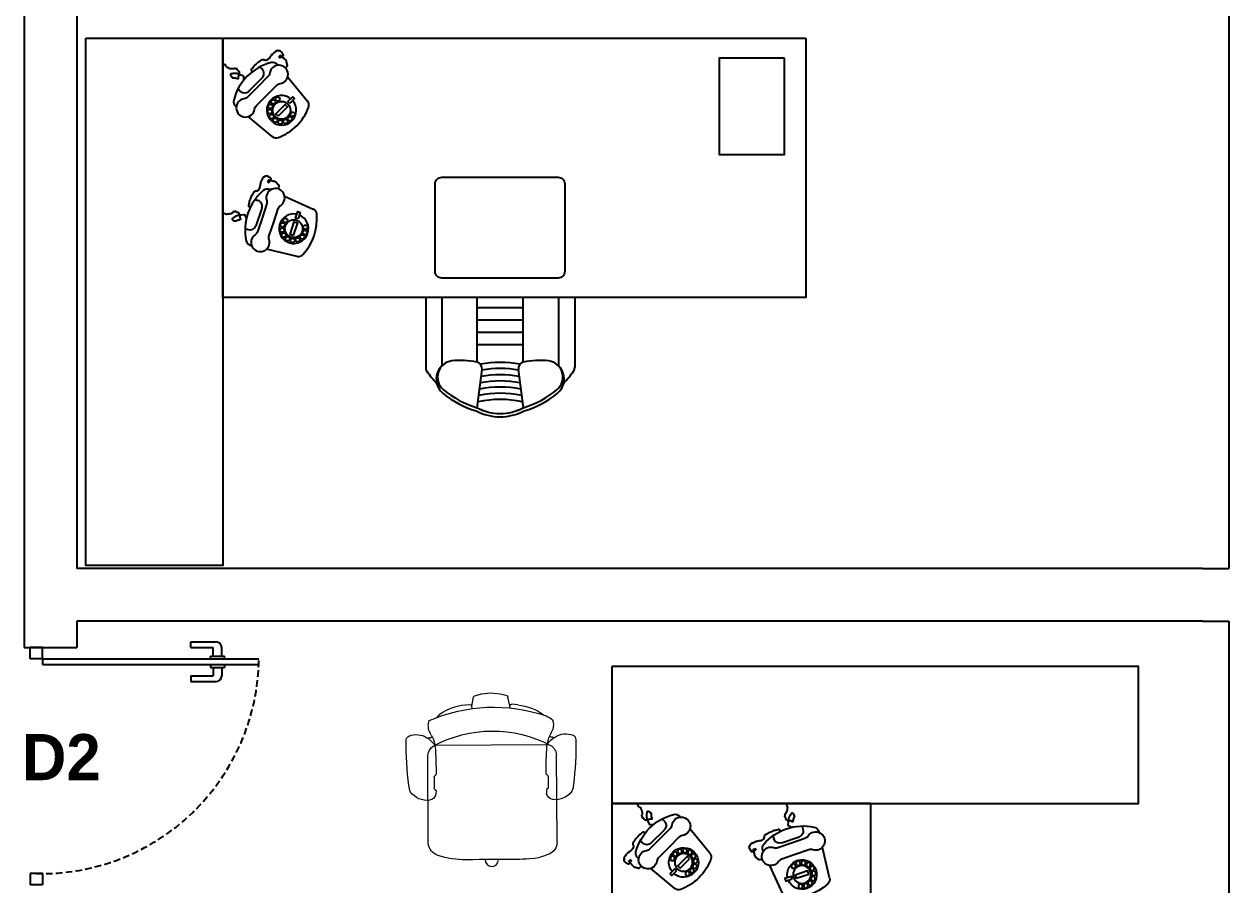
# Model space of a CAD drawing. Header units: inches. Extents: x 478327 to 492265, y -26791 to -22136.
# Drawn here: x 482427.9 to 482633.7, y -25125.2 to -24978.2 of the extents above; entities that cross this region are included whole.
import ezdxf

# ---------------------------------------------------------------- set-up
doc = ezdxf.new("R2010")
doc.units = ezdxf.units.IN
doc.header["$MEASUREMENT"] = 0
doc.linetypes.add('DASHED', pattern=[0.75, 0.5, -0.25])
doc.layers.add('A-furniture', color=8, linetype='Continuous', lineweight=9)
doc.layers.add('I-ANNO-TEXT', color=7, linetype='Continuous', lineweight=18)
for name, color, linetype in [('furniture', 201, 'Continuous'), ('GLAZING', 4, 'Continuous'), ('I-FURN', 1, 'Continuous'), ('I-WALL-IN', 3, 'Continuous')]:
    doc.layers.add(name, color=color, linetype=linetype)
doc.styles.add('MICRO', font='')
doc.styles.get('MICRO').set_extended_font_data('MicrogrammaSSi', bold=True)

# ---------------------------------------------------------------- blocks, each defined once
blk = doc.blocks.new('A$C6A0E07C9')
at = {"layer": 'A-furniture'}
for p, q in [((-0.2138, 0.2718), (0.1182, 0.2876)), ((-0.0121, 0.2424), (-0.025, 0.2422)), ((-0.0115, 0.2426), (-0.0121, 0.2424)), ((-0.0112, 0.2428), (-0.0115, 0.2426)), ((-0.0079, 0.2484), (-0.0112, 0.2428)), ((0.0377, 0.2515), (-0.0033, 0.2499)), ((0.0418, 0.2505), (0.045, 0.2473)), ((0.045, 0.2473), (0.0464, 0.2461)), ((0.0464, 0.2461), (0.0478, 0.2453)), ((0.0478, 0.2453), (0.0485, 0.2451)), ((0.1585, 0.2497), (0.1792, -0.1667)), ((-0.2691, 0.1773), (-0.2664, 0.2046)), ((0.3152, 0.1516), (0.3188, 0.1294)), ((0.3146, 0.1213), (0.3056, 0.1197)), ((0.3131, 0.1211), (0.3466, 0.116)), ((0.3514, 0.1128), (0.36, 0.0876)), ((-0.2762, 0.0438), (-0.2666, 0.0462)), ((0.36, 0.0876), (0.3659, 0.0513)), ((0.3659, 0.0513), (0.3636, 0.0146)), ((-0.2907, 0.0196), (-0.2893, 0.0294)), ((-0.2883, 0.01), (-0.2907, 0.0196)), ((-0.2893, 0.0294), (-0.2841, 0.0379)), ((-0.2824, 0.002), (-0.2883, 0.01)), ((-0.2841, 0.0379), (-0.2762, 0.0438)), ((-0.2739, -0.003), (-0.2824, 0.002)), ((0.3636, 0.0146), (0.3576, -0.0113)), ((-0.2641, -0.0045), (-0.2739, -0.003)), ((0.3108, -0.0224), (0.3218, -0.0234)), ((0.3197, -0.023), (0.3546, -0.0146)), ((0.3546, -0.0146), (0.3564, -0.0132)), ((0.3564, -0.0132), (0.3576, -0.0113)), ((0.0087, -0.176), (-0.0042, -0.1772)), ((0.0094, -0.1763), (0.0087, -0.176)), ((0.0097, -0.1764), (0.0094, -0.1763)), ((0.0135, -0.1816), (0.0097, -0.1764)), ((0.0591, -0.1802), (0.0183, -0.1827)), ((0.0631, -0.1788), (0.066, -0.1753)), ((0.066, -0.1753), (0.0673, -0.174)), ((0.0673, -0.174), (0.0686, -0.173)), ((0.0686, -0.173), (0.0692, -0.1728)), ((0.2962, -0.1472), (0.2839, -0.1595)), ((-0.1895, -0.2174), (0.1433, -0.1996))]:
    blk.add_line(p, q, dxfattribs=at)
for centre, radius, start, end in [((0.0274, 0.2777), 0.0792, 129.4999, 189.1152), ((0.0065, 0.2825), 0.0635, 94.0792, 117.5938), ((0.2241, -0.8917), 1.2574, 92.3594, 100.1757), ((0.1721, 0.3454), 0.0192, 28.1256, 89.2436), ((0.1209, 0.3234), 0.0749, 330.3794, 24.513), ((0.117, 0.2414), 0.0463, 34.0902, 88.4441), ((0.1077, 0.3263), 0.0879, 309.6726, 333.0223), ((-1.1254, 2.7931), 2.8487, 297.1157, 298.0695), ((-0.9196, -0.0126), 1.143, 14.0931, 15.0056), ((0.2336, 0.2226), 0.0597, 72.5282, 107.7011), ((0.1951, 0.2221), 0.0806, 25.5198, 45.5387), ((0.5941, -0.0351), 0.8932, 162.1203, 164.4323), ((-0.21, 0.2233), 0.0487, 94.526, 161.0109), ((-0.0222, 0.2712), 0.0292, 192.0047, 264.4409), ((-0.0038, 0.2437), 0.00623, 84.8455, 131.3174), ((0.0374, 0.2414), 0.0101, 64.5281, 88.6391), ((0.0007, 1.5534), 1.3091, 272.0899, 276.676), ((0.1493, 0.274), 0.0211, 279.8693, 313.3434), ((-0.2488, 0.0248), 0.4712, 334.5973, 30.9732), ((0.1704, 0.2449), 0.0129, 130.1366, 158.0173), ((0.1866, 0.1808), 0.0779, 100.0525, 108.2672), ((-0.3014, 0.0263), 0.6141, 339.6108, 22.0467), ((0.1276, 0.1249), 0.1894, 8.0925, 40.8276), ((0.1816, 0.1421), 0.4521, 175.5289, 182.0991), ((72.2191, 3.6268), 72.5738, 182.765274, 182.924882), ((0.31, 0.1288), 0.0088, 301.088, 3.1667), ((0.3467, 0.1108), 0.00513, 22.8184, 91.0076), ((0.1162, -0.0378), 0.2107, 328.6962, 1.8079), ((0.3177, -0.0315), 0.00903, 2.1237, 63.3709), ((0.0809, -0.0616), 0.3414, 182.481, 200.7553), ((-0.1856, -0.1603), 0.0572, 202.8821, 266.1169), ((0.0015, -0.2058), 0.0292, 101.2525, 173.6887), ((0.0171, -0.1766), 0.00623, 234.376, 280.848), ((0.0579, -0.1702), 0.0101, 277.0543, 301.1654), ((0.1515, -1.4793), 1.3091, 89.0174, 93.6036), ((0.138, -0.155), 0.0449, 276.7939, 330.1521), ((0.1724, -0.1915), 0.0211, 52.3501, 85.8241), ((0.197, -0.1553), 0.0211, 212.6602, 229.0352), ((0.1633, -0.2919), 0.1223, 63.0548, 80.6357), ((0.1362, -0.2476), 0.0879, 32.6712, 56.0209), ((-0.9196, -0.0126), 1.143, 350.6964, 351.6126), ((0.3239, 0.0551), 0.2601, 246.1539, 250.8174), ((0.0516, -0.2073), 0.0792, 176.5782, 236.1936), ((0.1491, -0.2435), 0.0749, 341.1805, 35.314), ((0.249, -0.1528), 0.0392, 254.2998, 275.9911), ((0.2537, -0.1401), 0.0518, 269.3553, 293.3788), ((0.0312, -0.2142), 0.0635, 248.0997, 271.6142), ((0.2022, -0.2604), 0.0192, 276.4498, 337.5679), ((0.1312, 0.9758), 1.2574, 265.5178, 273.334)]:
    blk.add_arc(centre, radius, start, end, dxfattribs=at)
blk = doc.blocks.new('glass doors- 900')
for p, q in [((387080.9, -15045.5), (387080.9, -14224.6)), ((387102.3, -15045.5), (387102.3, -14226.3)), ((387080.9, -14354.8), (387070.1, -14354.8)), ((387070.1, -14408.4), (387070.1, -14354.8)), ((387102.3, -14354.8), (387113, -14354.8)), ((387113, -14408.4), (387113, -14354.8)), ((387016.6, -14483.4), (387016.6, -14387)), ((387070.1, -14365.5), (387038, -14365.5)), ((387038, -14483.4), (387038, -14397.7)), ((387070.1, -14397.7), (387038, -14397.7)), ((387113, -14365.5), (387145.1, -14365.5)), ((387113, -14397.7), (387145.1, -14397.7)), ((387145.1, -14483.4), (387145.1, -14397.7)), ((387166.6, -14483.4), (387166.6, -14387)), ((387080.9, -14408.4), (387070.1, -14408.4)), ((387102.3, -14408.4), (387113, -14408.4)), ((387038, -14483.4), (387016.6, -14483.4)), ((387145.1, -14483.4), (387166.6, -14483.4)), ((387038, -15045.5), (387038, -15092.6)), ((387080.9, -15045.5), (387038, -15045.5)), ((387080.9, -15045.5), (387080.9, -15092.6)), ((387080.9, -15045.5), (387080.9, -15092.6)), ((387080.9, -15045.5), (387102.3, -15045.5)), ((387895.1, -15045.5), (387895.1, -15092.6)), ((387895.1, -15045.5), (387895.1, -15092.6)), ((387895.1, -15045.5), (387895.1, -15045.5)), ((387895.1, -15045.5), (387938, -15045.5)), ((387938, -15045.5), (387938, -15092.6)), ((387080.9, -15092.6), (387038, -15092.6)), ((387895.1, -15092.6), (387938, -15092.6))]:
    blk.add_line(p, q)
at = {"linetype": 'DASHED', "ltscale": 50}
blk.add_arc((387070.1, -15049.8), 825.3, 358.6028, 89.255, dxfattribs=at)
for centre, start, end in [((387038, -14387), 90, 180), ((387145.1, -14387), 0, 90)]:
    blk.add_arc(centre, 21.4, start, end)
blk = doc.blocks.new('A$C129F564C')
at = {"layer": 'furniture'}
for p, q in [((0.8878, 1.0214), (0.8732, 1.1399)), ((1.0145, 1.1399), (0.9998, 1.0214)), ((0.7138, 0.8), (0.7138, 1.0154)), ((0.7638, 0.8), (0.7638, 1.0108)), ((1.1238, 0.8), (1.1238, 1.0108)), ((1.1738, 0.8), (1.1738, 1.0154)), ((0.8732, 0.9997), (0.8732, 0.8)), ((1.0145, 0.9997), (1.0145, 0.8)), ((1.0145, 0.9444), (0.8732, 0.9444)), ((1.0145, 0.9063), (0.8732, 0.9063)), ((1.0145, 0.8683), (0.8732, 0.8683)), ((1.0145, 0.8303), (0.8732, 0.8303)), ((1.5709, 0.6727), (1.6649, 0.6505)), ((1.711, 0.6397), (1.7134, 0.6391)), ((1.6793, 0.5244), (1.6976, 0.5784)), ((1.7309, 0.5871), (1.7217, 0.5902)), ((1.6094, 0.4871), (1.5213, 0.5268)), ((1.7004, 0.4972), (1.6911, 0.5003)), ((1.6548, 0.4666), (1.6526, 0.4676)), ((1.6472, 0.3032), (1.7218, 0.2417)), ((1.5997, 0.1197), (1.5383, 0.1942)), ((1.7583, 0.2116), (1.7602, 0.2101)), ((1.6789, 0.1223), (1.7192, 0.1626)), ((1.753, 0.1557), (1.7461, 0.1626)), ((1.6314, 0.0812), (1.6298, 0.0831)), ((1.6858, 0.0885), (1.6789, 0.0954))]:
    blk.add_line(p, q, dxfattribs=at)
for points in [[(1.1198, 1.083, 0.106121), (1.0145, 1.1399, 0.249834), (0.8732, 1.1399, 0.106121), (0.7678, 1.083)], [(0.7481, 1.0644, 0.042822), (0.7173, 1.0266)], [(1.1703, 1.0266, 0.042822), (1.1396, 1.0644, 0.249834)]]:
    blk.add_lwpolyline(points, format="xyb", dxfattribs=at)
for points in [[(0, 0), (0, 0.8), (1.8, 0.8), (1.8, 0)], [(1.5827, 0.6082), (1.5925, 0.6049), (1.5794, 0.5664), (1.5697, 0.5697)], [(1.5679, 0.5572), (1.5753, 0.5546), (1.5686, 0.5347), (1.5611, 0.5372)], [(0.0667, 0.0598), (0.0667, 0.3598), (0.2667, 0.3598), (0.2667, 0.0598)], [(1.6293, 0.2401), (1.6367, 0.2328), (1.6079, 0.2041), (1.6006, 0.2114)], [(1.5935, 0.2009), (1.5991, 0.1953), (1.5841, 0.1804), (1.5785, 0.186)]]:
    blk.add_lwpolyline(points, close=True, dxfattribs=at)
for points in [[(1.1244, 0.4285), (0.7644, 0.4285, -0.414214), (0.7444, 0.4485), (0.7444, 0.7195, -0.414214), (0.7644, 0.7395), (1.1244, 0.7395, -0.414214), (1.1444, 0.7195), (1.1444, 0.4485, -0.414214)], [(1.6572, 0.6088), (1.6429, 0.5668), (1.6287, 0.5249, -0.162278), (1.6214, 0.5153, 2), (1.6646, 0.5007, -0.162278), (1.6647, 0.5127), (1.6789, 0.5546), (1.6932, 0.5965, -0.162278), (1.7004, 0.6061, 2), (1.6573, 0.6208, -0.162278)], [(1.6964, 0.2077), (1.6651, 0.1764), (1.6338, 0.1451, -0.162278), (1.623, 0.1397, 2), (1.6553, 0.1075, -0.162278), (1.6606, 0.1182), (1.6919, 0.1495), (1.7233, 0.1808, -0.162278), (1.734, 0.1862, 2), (1.7018, 0.2185, -0.162278)]]:
    blk.add_lwpolyline(points, format="xyb", close=True, dxfattribs=at)
for points in [[(1.7267, 0.5549), (1.7314, 0.5454), (1.7339, 0.5446), (1.736, 0.5445), (1.7419, 0.5454), (1.744, 0.5453), (1.7457, 0.5441), (1.7474, 0.5449), (1.7495, 0.5449), (1.7528, 0.5466), (1.7549, 0.5465), (1.765, 0.5515), (1.768, 0.554), (1.7714, 0.5557), (1.7714, 0.5578), (1.7705, 0.5595), (1.7689, 0.5607), (1.7664, 0.5616), (1.7655, 0.5633), (1.7634, 0.5633), (1.7618, 0.5646), (1.7525, 0.56), (1.7504, 0.56), (1.7474, 0.5596), (1.7441, 0.5579), (1.7466, 0.5529), (1.7466, 0.5508), (1.7474, 0.5491), (1.7474, 0.547), (1.7474, 0.5449), (1.7507, 0.5382), (1.7532, 0.5373), (1.7553, 0.5373), (1.7578, 0.5364), (1.7595, 0.5352), (1.7603, 0.5335), (1.7637, 0.5352), (1.7662, 0.5343), (1.7679, 0.5351), (1.7691, 0.5368), (1.7704, 0.5385), (1.7755, 0.541), (1.7776, 0.541), (1.7809, 0.5426), (1.783, 0.5426), (1.7851, 0.5426), (1.7872, 0.5426), (1.7889, 0.5434), (1.7914, 0.5426), (1.7931, 0.5413), (1.7956, 0.5404), (1.799, 0.5379), (1.8, 0.5384)], [(1.6284, 0.4648), (1.6282, 0.4642), (1.6285, 0.4641), (1.6263, 0.4576), (1.6266, 0.4575), (1.6262, 0.4561), (1.6265, 0.456), (1.6262, 0.4551), (1.6265, 0.4549), (1.6262, 0.454), (1.6281, 0.4533), (1.6279, 0.4526), (1.6295, 0.4521), (1.6291, 0.4508), (1.6307, 0.4502), (1.6305, 0.4496), (1.6321, 0.449), (1.6319, 0.4484), (1.6329, 0.448), (1.6328, 0.4477), (1.6341, 0.4472), (1.6335, 0.4456), (1.6345, 0.4453), (1.6342, 0.4443), (1.6381, 0.443), (1.638, 0.4426), (1.6422, 0.4412), (1.6424, 0.4415), (1.6459, 0.4403), (1.6462, 0.441), (1.6566, 0.4374), (1.6567, 0.4377), (1.6581, 0.4373), (1.6583, 0.4379), (1.6593, 0.4376), (1.6596, 0.4386), (1.6599, 0.4385), (1.6609, 0.4414), (1.6606, 0.4415), (1.661, 0.4428), (1.6597, 0.4433), (1.6599, 0.4439), (1.659, 0.4443), (1.6591, 0.4446), (1.6581, 0.4449), (1.6575, 0.4433), (1.6569, 0.4435), (1.6563, 0.4419), (1.6557, 0.4421), (1.6553, 0.4411), (1.655, 0.4412), (1.6546, 0.4399), (1.6539, 0.4401), (1.6536, 0.4392), (1.6533, 0.4393), (1.6529, 0.4383), (1.6526, 0.4384), (1.6512, 0.4342), (1.6515, 0.434), (1.6511, 0.4331), (1.6518, 0.4328), (1.6515, 0.4319), (1.6534, 0.4312), (1.6532, 0.4305), (1.6555, 0.4298), (1.6553, 0.4291), (1.6585, 0.428), (1.6584, 0.4277), (1.6597, 0.4272), (1.6595, 0.4266), (1.6657, 0.4245), (1.666, 0.4251), (1.6673, 0.4247), (1.6676, 0.4256), (1.6689, 0.4252), (1.6692, 0.4262), (1.6705, 0.4257), (1.6712, 0.4277), (1.6722, 0.4274), (1.6725, 0.4284), (1.6742, 0.4278), (1.6747, 0.4294), (1.6754, 0.4292), (1.6758, 0.4305), (1.6765, 0.4303), (1.6768, 0.4313), (1.6775, 0.4311), (1.6782, 0.4333), (1.6786, 0.4332), (1.679, 0.4345), (1.6784, 0.4348), (1.679, 0.4367), (1.6793, 0.4366), (1.6798, 0.4379), (1.6804, 0.4377), (1.6818, 0.4416), (1.6824, 0.4414), (1.6839, 0.4457), (1.6835, 0.4458), (1.6842, 0.4477), (1.6839, 0.4478), (1.6851, 0.4514), (1.6848, 0.4516), (1.6852, 0.4529), (1.6849, 0.453), (1.6859, 0.4559), (1.6856, 0.456), (1.6859, 0.457), (1.6856, 0.4571), (1.6859, 0.4581), (1.6856, 0.4582), (1.6873, 0.4631), (1.6876, 0.463), (1.688, 0.4643), (1.6884, 0.4642), (1.689, 0.4662), (1.6893, 0.4661), (1.69, 0.468), (1.6907, 0.4678), (1.6911, 0.4691), (1.6914, 0.469), (1.6919, 0.4703), (1.6935, 0.4698), (1.6942, 0.4717), (1.6961, 0.4711), (1.6964, 0.4717), (1.6974, 0.4714), (1.6975, 0.4717), (1.6984, 0.4714), (1.6987, 0.472), (1.7, 0.4716), (1.7001, 0.4719), (1.7014, 0.4715), (1.702, 0.4731), (1.7026, 0.4729), (1.7029, 0.4739), (1.7039, 0.4735), (1.7043, 0.4745), (1.7046, 0.4744), (1.7051, 0.476), (1.7055, 0.4759), (1.7061, 0.4779), (1.7065, 0.4778), (1.7068, 0.4787), (1.7071, 0.4786), (1.7079, 0.4809), (1.7082, 0.4808), (1.7086, 0.4818), (1.7089, 0.4817), (1.7097, 0.484), (1.71, 0.4839), (1.7104, 0.4852), (1.7111, 0.485), (1.7151, 0.4967), (1.7154, 0.4966), (1.7157, 0.4976), (1.7161, 0.4975), (1.7167, 0.4995), (1.7171, 0.4993), (1.7175, 0.5007), (1.7178, 0.5005), (1.7186, 0.5028), (1.718, 0.5031), (1.7183, 0.504), (1.718, 0.5041), (1.7184, 0.5055), (1.7181, 0.5056), (1.7188, 0.5075), (1.7184, 0.5076), (1.721, 0.5152), (1.72, 0.5155), (1.7203, 0.5165), (1.72, 0.5166), (1.7203, 0.5176), (1.7184, 0.5182), (1.7186, 0.5189), (1.7157, 0.5199), (1.7158, 0.5202), (1.7145, 0.5207)], [(1.735, 0.1287), (1.735, 0.1181), (1.7368, 0.1162), (1.7387, 0.1153), (1.7443, 0.1134), (1.7462, 0.1124), (1.7472, 0.1106), (1.749, 0.1106), (1.7509, 0.1096), (1.7547, 0.1096), (1.7566, 0.1087), (1.7678, 0.1087), (1.7716, 0.1096), (1.7753, 0.1096), (1.7763, 0.1115), (1.7763, 0.1134), (1.7753, 0.1153), (1.7735, 0.1171), (1.7735, 0.119), (1.7716, 0.12), (1.7706, 0.1218), (1.7603, 0.1218), (1.7584, 0.1228), (1.7556, 0.1237), (1.7519, 0.1237), (1.7519, 0.1181), (1.7509, 0.1162), (1.7509, 0.1143), (1.75, 0.1124), (1.749, 0.1106), (1.749, 0.1031), (1.7509, 0.1012), (1.7528, 0.1002), (1.7547, 0.0984), (1.7556, 0.0965), (1.7556, 0.0946), (1.7594, 0.0946), (1.7613, 0.0927), (1.7631, 0.0927), (1.765, 0.0937), (1.7669, 0.0946), (1.7725, 0.0946), (1.7744, 0.0937), (1.7782, 0.0937), (1.78, 0.0927), (1.7819, 0.0918), (1.7838, 0.0909), (1.7857, 0.0909), (1.7875, 0.089), (1.7885, 0.0871), (1.7904, 0.0852), (1.7922, 0.0815), (1.7941, 0.0815), (1.796, 0.0805), (1.8, 0.0805)], [(1.6069, 0.0913), (1.6065, 0.0909), (1.6067, 0.0906), (1.6018, 0.0857), (1.6021, 0.0855), (1.6011, 0.0845), (1.6013, 0.0843), (1.6006, 0.0835), (1.6009, 0.0833), (1.6001, 0.0826), (1.6016, 0.0811), (1.6011, 0.0806), (1.6023, 0.0794), (1.6013, 0.0784), (1.6026, 0.0772), (1.6021, 0.0767), (1.6033, 0.0755), (1.6028, 0.075), (1.6035, 0.0743), (1.6033, 0.074), (1.6043, 0.073), (1.6031, 0.0718), (1.6038, 0.0711), (1.6031, 0.0704), (1.606, 0.0674), (1.6057, 0.0672), (1.6089, 0.064), (1.6092, 0.0643), (1.6118, 0.0616), (1.6123, 0.0621), (1.6201, 0.0542), (1.6204, 0.0545), (1.6214, 0.0535), (1.6219, 0.054), (1.6226, 0.0533), (1.6233, 0.054), (1.6236, 0.0538), (1.6258, 0.056), (1.6255, 0.0562), (1.6265, 0.0572), (1.6255, 0.0582), (1.626, 0.0586), (1.6253, 0.0594), (1.6255, 0.0596), (1.6248, 0.0604), (1.6236, 0.0591), (1.6231, 0.0596), (1.6219, 0.0584), (1.6214, 0.0589), (1.6206, 0.0582), (1.6204, 0.0584), (1.6194, 0.0574), (1.6189, 0.0579), (1.6182, 0.0572), (1.6179, 0.0574), (1.6172, 0.0567), (1.617, 0.0569), (1.6138, 0.0538), (1.614, 0.0535), (1.6133, 0.0528), (1.6138, 0.0523), (1.6131, 0.0516), (1.6145, 0.0501), (1.614, 0.0496), (1.6157, 0.0479), (1.6153, 0.0474), (1.6177, 0.045), (1.6175, 0.0447), (1.6184, 0.0437), (1.6179, 0.0432), (1.6226, 0.0386), (1.6231, 0.0391), (1.624, 0.0381), (1.6248, 0.0389), (1.6258, 0.0379), (1.6265, 0.0386), (1.6275, 0.0376), (1.6289, 0.0391), (1.6297, 0.0384), (1.6304, 0.0391), (1.6316, 0.0379), (1.6328, 0.0391), (1.6333, 0.0386), (1.6343, 0.0396), (1.6348, 0.0391), (1.6355, 0.0398), (1.636, 0.0393), (1.6377, 0.0411), (1.638, 0.0408), (1.6389, 0.0418), (1.6385, 0.0423), (1.6399, 0.0437), (1.6402, 0.0435), (1.6411, 0.0445), (1.6416, 0.044), (1.6446, 0.0469), (1.6451, 0.0464), (1.6482, 0.0496), (1.648, 0.0499), (1.6495, 0.0513), (1.6492, 0.0516), (1.6519, 0.0543), (1.6517, 0.0545), (1.6526, 0.0555), (1.6524, 0.0557), (1.6546, 0.0579), (1.6543, 0.0582), (1.6551, 0.0589), (1.6548, 0.0591), (1.6556, 0.0599), (1.6553, 0.0601), (1.659, 0.0638), (1.6592, 0.0635), (1.6602, 0.0645), (1.6605, 0.0643), (1.6619, 0.0657), (1.6622, 0.0655), (1.6636, 0.067), (1.6641, 0.0665), (1.6651, 0.0674), (1.6653, 0.0672), (1.6663, 0.0682), (1.6675, 0.067), (1.669, 0.0684), (1.6705, 0.067), (1.671, 0.0674), (1.6717, 0.0667), (1.6719, 0.067), (1.6727, 0.0662), (1.6732, 0.0667), (1.6741, 0.0657), (1.6744, 0.066), (1.6754, 0.065), (1.6766, 0.0662), (1.6771, 0.0657), (1.6778, 0.0665), (1.6785, 0.0657), (1.6793, 0.0665), (1.6795, 0.0662), (1.6807, 0.0675), (1.681, 0.0672), (1.6824, 0.0687), (1.6827, 0.0684), (1.6834, 0.0692), (1.6837, 0.0689), (1.6854, 0.0706), (1.6856, 0.0704), (1.6863, 0.0711), (1.6866, 0.0709), (1.6883, 0.0726), (1.6885, 0.0723), (1.6895, 0.0733), (1.69, 0.0728), (1.6988, 0.0816), (1.6991, 0.0814), (1.6998, 0.0821), (1.7, 0.0819), (1.7015, 0.0833), (1.7017, 0.0831), (1.7027, 0.0841), (1.703, 0.0838), (1.7047, 0.0855), (1.7042, 0.086), (1.7049, 0.0868), (1.7047, 0.087), (1.7056, 0.088), (1.7054, 0.0882), (1.7069, 0.0897), (1.7066, 0.0899), (1.7122, 0.0956), (1.7115, 0.0963), (1.7122, 0.097), (1.712, 0.0973), (1.7127, 0.098), (1.7113, 0.0995), (1.7118, 0.0999), (1.7096, 0.1021), (1.7098, 0.1024), (1.7088, 0.1033)]]:
    blk.add_lwpolyline(points, dxfattribs=at)
for centre, radius in [((1.5465, 0.599), 0.00669), ((1.555, 0.6129), 0.00669), ((1.5811, 0.5873), 0.0275), ((1.5687, 0.6216), 0.00669), ((1.5848, 0.6236), 0.00669), ((1.6002, 0.6184), 0.00669), ((1.6118, 0.607), 0.00669), ((1.6173, 0.5917), 0.00669), ((1.5449, 0.5829), 0.00669), ((1.6071, 0.5617), 0.00669), ((1.6156, 0.5756), 0.00669), ((1.6066, 0.2565), 0.00669), ((1.6227, 0.2584), 0.00669), ((1.5842, 0.2341), 0.00669), ((1.5928, 0.2479), 0.00669), ((1.6186, 0.2221), 0.0275), ((1.638, 0.253), 0.00669), ((1.6495, 0.2415), 0.00669), ((1.6549, 0.2262), 0.00669), ((1.6307, 0.1877), 0.00669), ((1.6444, 0.1963), 0.00669), ((1.6531, 0.21), 0.00669)]:
    blk.add_circle(centre, radius, dxfattribs=at)
for centre, radius, start, end in [((0.9438, 1.0074), 0.1602, 62.317, 117.683), ((0.9438, 1.0074), 0.1502, 61.9455, 118.0545), ((0.9531, 0.8661), 0.2953, 106.4736, 128.8568), ((0.9438, 1.4287), 0.3145, 257.44, 282.56), ((0.9345, 0.8661), 0.2953, 51.1432, 73.5264), ((0.8036, 1.0516), 0.057, 128.8568, 224.8513), ((0.8003, 1.045), 0.05, 130.5056, 262.9259), ((0.9438, 1.4096), 0.3145, 257.8911, 282.1089), ((0.9438, 1.3905), 0.3145, 258.341, 281.659), ((1.0873, 1.045), 0.05, 277.0741, 49.4944), ((1.084, 1.0516), 0.057, 315.1487, 51.1432), ((0.9438, 1.3715), 0.3145, 258.7898, 281.2102), ((0.9438, 1.3524), 0.3145, 259.2374, 280.7626), ((0.7338, 1.0154), 0.02, 145.756, 180), ((0.8679, 1.019), 0.02, 283.1474, 7.0328), ((0.9438, 1.3142), 0.3145, 258.8202, 281.1798), ((0.9438, 1.3333), 0.3145, 259.6838, 280.3162), ((1.0197, 1.019), 0.02, 172.9672, 256.8526), ((1.1538, 1.0154), 0.02, 0, 34.244), ((0.8217, 1.2171), 0.2235, 262.9259, 283.1474), ((1.066, 1.2171), 0.2235, 256.8526, 277.0741), ((1.5665, 0.6542), 0.019, 76.7496, 137.169), ((1.671, 0.5573), 0.1615, 137.169, 185.299), ((1.5811, 0.5873), 0.0455, 257.6369, 247.6634), ((1.7091, 0.6206), 0.019, 11.6672, 76.7496), ((1.5695, 0.5918), 0.1615, 310.8008, 11.6672), ((1.7156, 0.5722), 0.019, 71.234, 161.234), ((1.5291, 0.5441), 0.019, 185.299, 245.7184), ((1.6973, 0.5183), 0.019, 161.234, 251.234), ((1.6626, 0.4839), 0.019, 245.7184, 310.8008), ((1.6861, 0.1554), 0.1615, 110.935, 159.065), ((1.6351, 0.2885), 0.019, 50.5156, 110.935), ((1.6186, 0.2221), 0.0455, 231.4029, 221.4294), ((1.553, 0.2063), 0.019, 159.065, 219.4844), ((1.6102, 0.2312), 0.1615, 284.5668, 345.4332), ((1.7481, 0.1954), 0.019, 345.4332, 50.5156), ((1.7326, 0.1491), 0.019, 45, 135), ((1.6923, 0.1088), 0.019, 135, 225), ((1.6461, 0.0933), 0.019, 219.4844, 284.5668)]:
    blk.add_arc(centre, radius, start, end, dxfattribs=at)

msp = doc.modelspace()

# ---------------------------------------------------------------- linework, layer by layer
at = {"layer": 'I-FURN'}
for points, elevation in [([(482438.469, -24980.67), (482461.869, -24980.67), (482461.869, -25070.67), (482438.469, -25070.67)], 6.93), ([(482528.289, -25087.905), (482528.289, -25111.305), (482618.289, -25111.305), (482618.289, -25087.905)], -26.82)]:
    msp.add_lwpolyline(points, close=True, dxfattribs=dict(at, elevation=elevation))
at = {"layer": 'I-WALL-IN'}
for p, q in [((482633.709, -24884.889, 6.93), (482633.709, -25071.178, 6.93)), ((482629.209, -25071.178, 56.497), (482633.709, -25071.178, 56.497)), ((482629.209, -25080.178, 56.497), (482633.709, -25080.178, 56.497)), ((482633.709, -25080.178, 6.93), (482633.709, -25267.389, 6.93)), ((482427.926, -25084.678, 6.93), (482432.426, -25084.678, 6.93)), ((482432.426, -25084.678, 6.93), (482436.926, -25084.678, 56.497))]:
    msp.add_line(p, q, dxfattribs=at)
at = {"layer": 'I-WALL-IN', "elevation": 56.497}
for points in [[(482427.926, -24973.967), (482427.926, -25084.678)], [(482436.926, -24973.967), (482436.926, -25071.178)], [(482629.209, -25071.178), (482436.926, -25071.178)], [(482629.209, -25080.178), (482436.926, -25080.178)], [(482436.926, -25080.178), (482436.926, -25084.678)]]:
    msp.add_lwpolyline(points, dxfattribs=at)

# ---------------------------------------------------------------- block references
at = {"layer": 'A-furniture', "xscale": -45.00000000000906, "yscale": 45, "zscale": 45.00000000000001, "rotation": 273.1434728385179}
msp.add_blockref('A$C6A0E07C9', (482506.219, -25109, -26.82), dxfattribs=at)
at = {"layer": 'furniture', "yscale": 55.33161534353492, "zscale": 55.33161534353492}
for p, xscale, rotation in [((482561.466, -24980.67, 37.53), 55.33161534353492, 180), ((482528.289, -25210.902, -24.929), -55.33161534353492, 270)]:
    msp.add_blockref('A$C129F564C', p, dxfattribs=dict(at, xscale=xscale, rotation=rotation))
at = {"layer": 'GLAZING', "xscale": 0.04499999998952262, "yscale": 0.04499999998952262, "zscale": 0.04499999998952262, "rotation": 270}
msp.add_blockref('glass doors- 900', (483108.14, -7667.968, 6.93), dxfattribs=at)

# ---------------------------------------------------------------- texts
at = {"layer": 'I-ANNO-TEXT', "insert": (482427.545, -25099.43, 6.93), "char_height": 7.875, "attachment_point": 1, "style": 'MICRO'}
msp.add_mtext_dynamic_manual_height_columns('{\\fBahnschrift Light|b1|i0|c0|p34;D2}', width=7.40993, gutter_width=1.5, heights=[0], dxfattribs=at)

doc.saveas('drawing.dxf')
